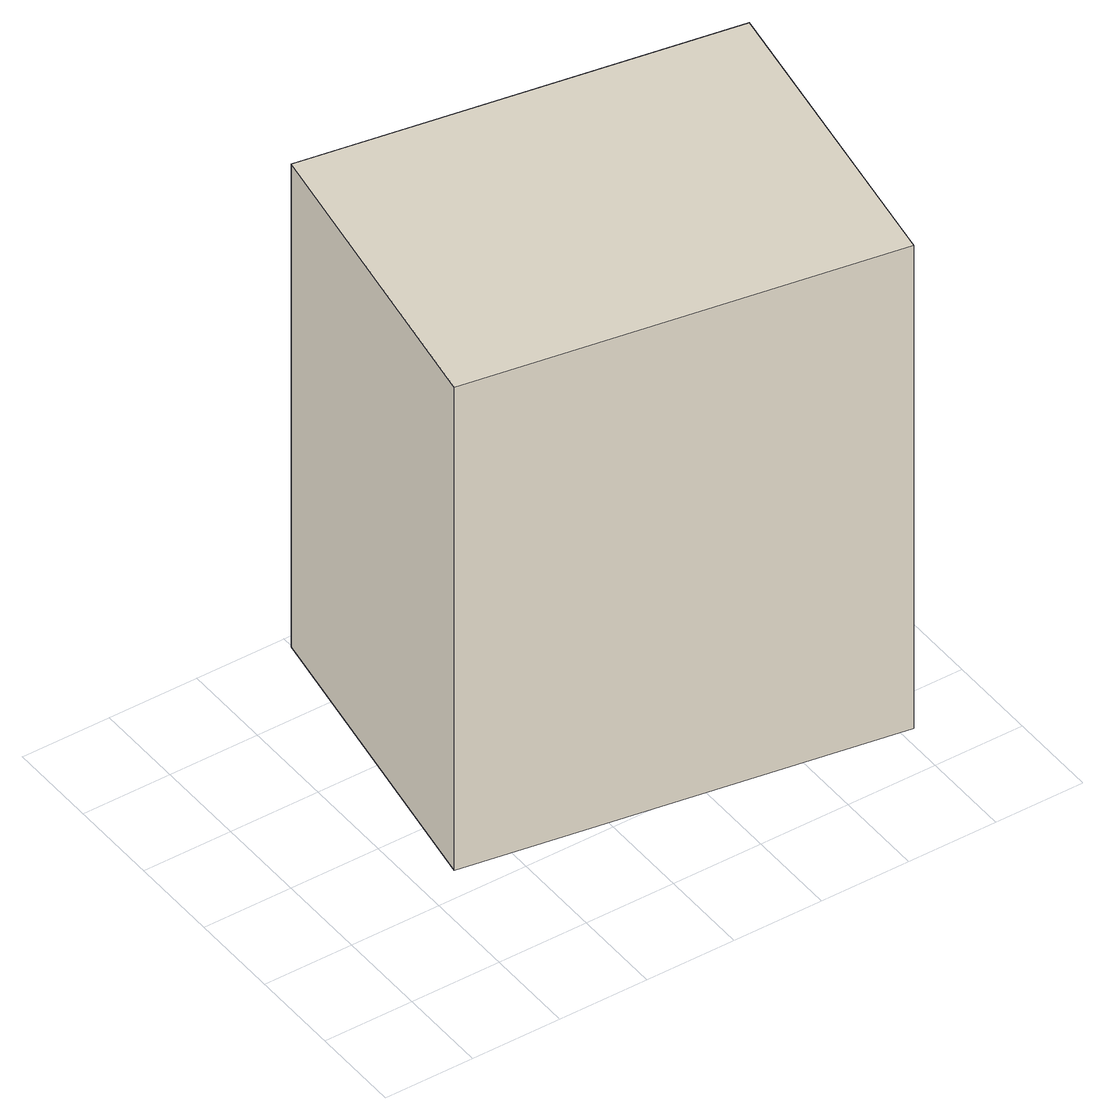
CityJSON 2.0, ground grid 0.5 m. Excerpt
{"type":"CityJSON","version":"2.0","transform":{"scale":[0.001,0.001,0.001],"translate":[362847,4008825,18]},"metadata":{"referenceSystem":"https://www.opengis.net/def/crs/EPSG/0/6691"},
"CityObjects":{
"building1":{"type":"Building","attributes":{"枝番":1,"利根川水系渡良瀬川洪水浸水想定区域（想定最大規模）.規模":"L2","利根川水系渡良瀬川洪水浸水想定区域（想定最大規模）.浸水ランク":"2","利根川水系渡良瀬川洪水浸水想定区域（想定最大規模）.浸水深":1.53,"利根川水系渡良瀬川洪水浸水想定区域（想定最大規模）.継続時間":71.9,"利根川水系利根川洪水浸水想定区域（計画規模）.規模":"L1","利根川水系利根川洪水浸水想定区域（計画規模）.浸水ランク":"3","利根川水系利根川洪水浸水想定区域（計画規模）.浸水深":4.12,"利根川水系利根川洪水浸水想定区域（想定最大規模）.規模":"L2","利根川水系利根川洪水浸水想定区域（想定最大規模）.浸水ランク":"4","利根川水系利根川洪水浸水想定区域（想定最大規模）.浸水深":5.42,"BuildingDetails.prefecture":"10","BuildingDetails.city":"10207"},"geometry":[{"type":"Solid","lod":"1","boundaries":[[[[0,1,2,3]],[[2,4,5,3]],[[1,6,4,2]],[[0,7,6,1]],[[3,5,7,0]],[[4,6,7,5]]]]}]}
},
"vertices":[
[705,665,530],[996,2432,530],[3351,2043,530],[3070,277,530],[3351,2043,3530],[3070,277,3530],[996,2432,3530],[705,665,3530]
]}
